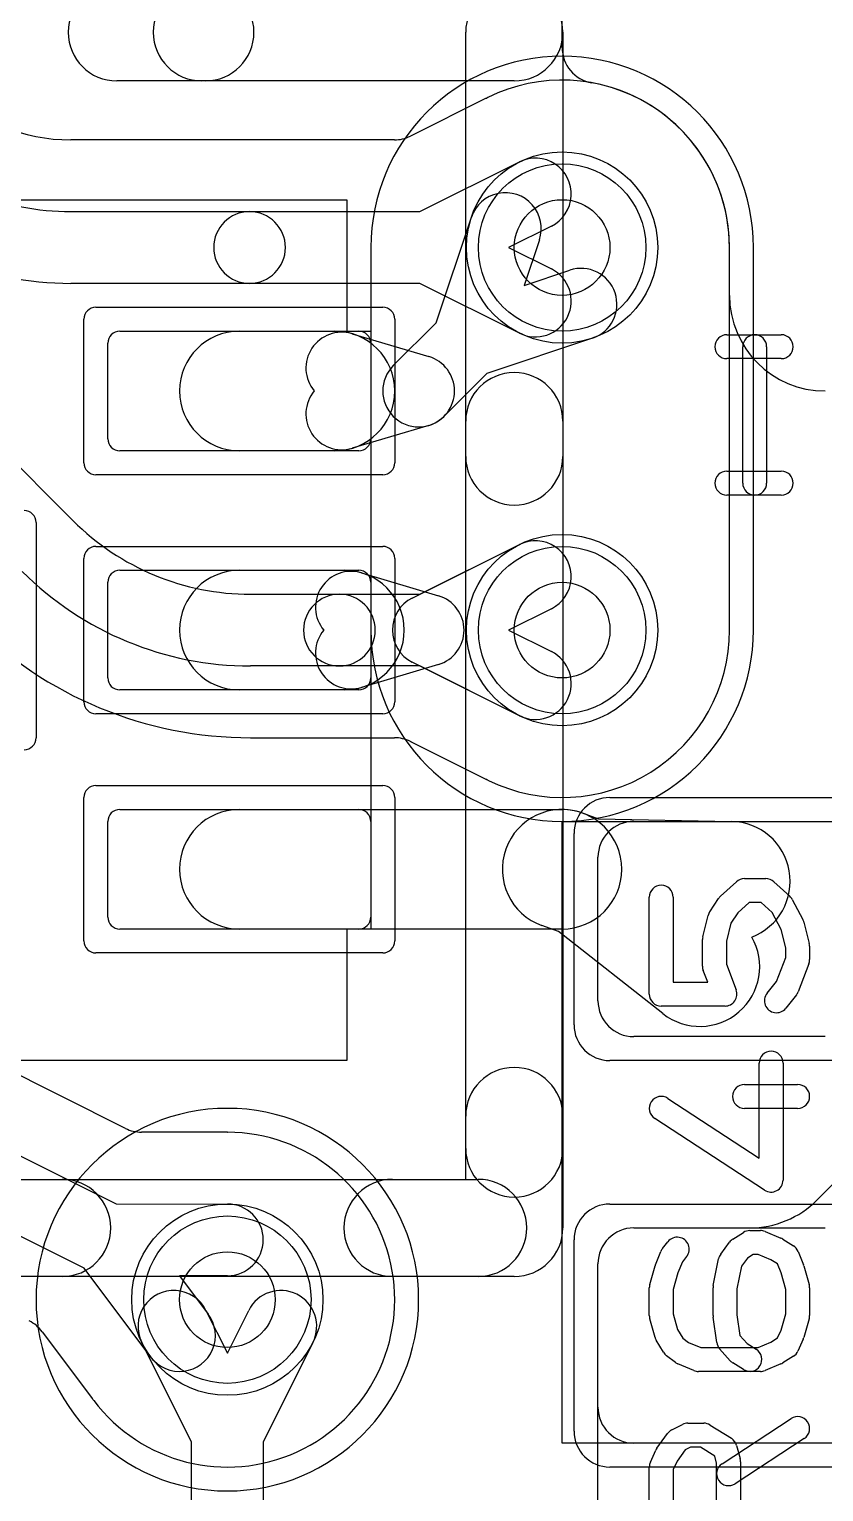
# Model space of a CAD drawing. Extents: x -3.9 to 29.3, y -3.9 to 20.
# Drawn here: x 7.986 to 9.647, y 4.298 to 7.356 of the extents above; entities that cross this region are included whole.
import ezdxf

# ---------------------------------------------------------------- set-up
doc = ezdxf.new("R2010")
doc.units = 0
for name, color, linetype in [('Hole', 1, 'CONTINUOUS'), ('L1', 3, 'CONTINUOUS'), ('L2', 3, 'CONTINUOUS'), ('L3', 3, 'CONTINUOUS'), ('L4', 3, 'CONTINUOUS'), ('MetalMask-A', 176, 'CONTINUOUS'), ('PartsArea-A', 111, 'CONTINUOUS'), ('PartsSilk-A', 221, 'CONTINUOUS'), ('Resist-A', 2, 'CONTINUOUS'), ('Resist-B', 2, 'CONTINUOUS'), ('Silk-A', 140, 'CONTINUOUS')]:
    doc.layers.add(name, color=color, linetype=linetype)

msp = doc.modelspace()

# ---------------------------------------------------------------- linework, layer by layer
at = {"layer": 'Hole'}
for centre in [(9.1, 6.9), (9.1, 6.1), (8.4, 4.7)]:
    msp.add_circle(centre, 0.1, dxfattribs=at)
at = {"layer": 'L1'}
for p, q in [((9.10004, 7.31834), (9.10004, 7.90779)), ((8.83649, 6.74255), (8.91032, 6.96341)), ((9.05258, 6.91585), (9.02081, 6.82081)), ((9.45004, 6.8), (9.45004, 6.9)), ((9.02081, 6.82081), (9.11585, 6.85258)), ((8.74697, 6.65303), (8.83649, 6.74255)), ((8.15, 6.5), (8.15, 6.7)), ((8.175, 6.725), (8.675, 6.725)), ((8.425, 6.725), (8.625, 6.725)), ((8.66072, 6.71978), (8.82143, 6.67187)), ((8.7, 6.7), (8.7, 6.5)), ((9.16341, 6.71032), (8.94255, 6.63649)), ((8.94255, 6.63649), (8.85303, 6.54697)), ((8.82143, 6.52813), (8.66072, 6.48022)), ((8.675, 6.475), (8.175, 6.475)), ((8.625, 6.475), (8.425, 6.475)), ((8.78653, 6.16711), (9.01071, 6.27896)), ((8.175, 6.225), (8.675, 6.225)), ((8.425, 6.225), (8.64501, 6.225)), ((8.68073, 6.21978), (8.84144, 6.17187)), ((8.15, 6), (8.15, 6.2)), ((8.7, 6.2), (8.7, 6)), ((9.07767, 6.14474), (8.988, 6.1)), ((8.988, 6.1), (9.07767, 6.05526)), ((8.84144, 6.02813), (8.68073, 5.98022)), ((9.01071, 5.92104), (8.78653, 6.03289)), ((8.675, 5.975), (8.175, 5.975)), ((8.64501, 5.975), (8.425, 5.975)), ((8.175, 5.725), (8.675, 5.725)), ((8.425, 5.725), (9.1, 5.725)), ((8.15, 5.5), (8.15, 5.7)), ((8.7, 5.7), (8.7, 5.5)), ((9.14204, 5.71772), (9.17619, 5.70552)), ((9.17619, 5.70552), (9.45449, 5.69996)), ((9.25, 5.7), (9.65, 5.7)), ((9.175, 5.325), (9.175, 5.625)), ((8.675, 5.475), (8.175, 5.475)), ((9.1, 5.475), (8.425, 5.475)), ((9.09214, 5.47007), (9.05796, 5.48228)), ((9.31096, 5.2981), (9.09214, 5.47007)), ((9.63358, 4.90858), (10.04142, 5.31642)), ((9.65, 5.25), (9.25, 5.25)), ((9.24997, 4.85), (9.49216, 4.85)), ((9.25, 4.85), (9.65, 4.85)), ((9.175, 3.7), (9.175, 4.77503)), ((9.175, 4.475), (9.175, 4.775)), ((8.35526, 4.67767), (8.4, 4.588)), ((8.4, 4.588), (8.44474, 4.67767)), ((8.325, 4.40234), (8.22104, 4.61071)), ((8.57896, 4.61071), (8.475, 4.40234)), ((8.325, 4.19439), (8.325, 4.40234)), ((8.475, 4.40234), (8.475, 4.19439)), ((9.65, 4.4), (9.25, 4.4))]:
    msp.add_line(p, q, dxfattribs=at)
for centre in [(9.1, 6.9), (9.1, 6.1), (8.4, 4.7)]:
    msp.add_circle(centre, 0.2, dxfattribs=at)
for centre, radius, start, end in [((9.17501, 7.31834), 0.07497, 180, -100.16471), ((9.1, 6.9), 0.35004, 0, 79.83453), ((8.98145, 6.93963), 0.075, -18.48568, 161.51587), ((9.13963, 6.78145), 0.075, -71.51432, 108.48413), ((9.65004, 6.8), 0.2, 180, -90), ((8.175, 6.7), 0.025, 90, 180), ((8.425, 6.6), 0.125, 90, -90), ((8.63929, 6.64791), 0.075, 73.39662, -140.29616), ((8.625, 6.6), 0.125, -90, 90), ((8.675, 6.7), 0.025, 0, 90), ((8.8, 6.6), 0.075, -73.39662, 73.39662), ((8.8, 6.6), 0.075, 135, -45), ((8.63929, 6.55209), 0.075, 140.29616, -73.39991), ((8.175, 6.5), 0.025, 180, -90), ((8.675, 6.5), 0.025, -90, 0), ((9.04419, 6.21185), 0.075, -63.4862, 116.51596), ((8.175, 6.2), 0.025, 90, 180), ((8.425, 6.1), 0.125, 90, -90), ((8.6593, 6.14791), 0.075, 73.39662, -140.29616), ((8.64501, 6.1), 0.125, -90, 90), ((8.675, 6.2), 0.025, 0, 90), ((8.82001, 6.1), 0.075, 116.5138, -116.5138), ((8.82001, 6.1), 0.075, -73.39662, 73.39662), ((8.6593, 6.05209), 0.075, 140.29616, -73.39991), ((9.04419, 5.98815), 0.075, -116.5138, 63.48404), ((8.175, 6), 0.025, 180, -90), ((8.675, 6), 0.025, -90, 0), ((8.175, 5.7), 0.025, 90, 180), ((8.425, 5.6), 0.125, 90, -90), ((8.675, 5.7), 0.025, 0, 90), ((9.1, 5.6), 0.125, 70.34741, -109.65382), ((9.1, 5.6), 0.125, -90, 90), ((9.25, 5.625), 0.075, 90, 180), ((9.45199, 5.57498), 0.125, -68.99704, 88.85477), ((8.175, 5.5), 0.025, 180, -90), ((8.675, 5.5), 0.025, -90, 0), ((9.3882, 5.39638), 0.125, -128.16443, 29.6886), ((9.25, 5.325), 0.075, 180, -90), ((9.49216, 5.05), 0.2, -90, -45), ((9.24997, 4.77503), 0.07497, 90, 180), ((9.25, 4.775), 0.075, 90, 180), ((8.28815, 4.64419), 0.075, 26.5138, -153.48404), ((8.51185, 4.64419), 0.075, -26.5138, 153.48404), ((9.25, 4.475), 0.075, 180, -90)]:
    msp.add_arc(centre, radius, start, end, dxfattribs=at)
at = {"layer": 'L2'}
for p, q in [((8.69996, 6.9), (8.69996, 6.1)), ((9.50004, 6.1), (9.50004, 6.9))]:
    msp.add_line(p, q, dxfattribs=at)
for centre, start, end in [((9.1, 6.9), 0, 180), ((9.1, 6.1), 180, 0), ((8.4, 4.7), 90, -90), ((8.4, 4.7), -90, 90)]:
    msp.add_arc(centre, 0.40004, start, end, dxfattribs=at)
at = {"layer": 'L3'}
for p, q in [((8.69996, 6.9), (8.69996, 6.1)), ((9.50004, 6.1), (9.50004, 6.9))]:
    msp.add_line(p, q, dxfattribs=at)
for centre, start, end in [((9.1, 6.9), 0, 180), ((9.1, 6.1), 180, 0), ((8.4, 4.7), 90, -90), ((8.4, 4.7), -90, 90)]:
    msp.add_arc(centre, 0.40004, start, end, dxfattribs=at)
at = {"layer": 'L4'}
for p, q in [((6.1916, 8.21448), (8.07729, 6.32877)), ((8.94153, 7.21212), (8.7828, 7.13293)), ((8.74932, 7.12504), (8.07279, 7.12504)), ((8.80234, 6.975), (9.01071, 7.07896)), ((8.07279, 6.975), (8.4464, 6.975)), ((8.4464, 6.975), (8.80234, 6.975)), ((9.07767, 6.94474), (8.988, 6.9)), ((8.988, 6.9), (9.07767, 6.85526)), ((9.45005, 6.09999), (9.45005, 6.9)), ((8.4464, 6.825), (8.07279, 6.825)), ((8.80234, 6.825), (8.4464, 6.825)), ((9.01071, 6.72104), (8.80234, 6.825)), ((8.80234, 6.175), (9.01071, 6.27896)), ((8.44853, 6.175), (8.63427, 6.175)), ((8.63427, 6.175), (8.80234, 6.175)), ((9.07767, 6.14474), (8.988, 6.1)), ((8.988, 6.1), (9.07767, 6.05526)), ((8.63427, 6.025), (8.44853, 6.025)), ((8.80234, 6.025), (8.63427, 6.025)), ((9.01071, 5.92104), (8.80234, 6.025)), ((8.44853, 5.87496), (8.7493, 5.87496)), ((8.18699, 5.05811), (6.61429, 5.84448)), ((8.78422, 5.86637), (8.94161, 5.78785)), ((8.94259, 5.78735), (8.94374, 5.78677)), ((6.49978, 5.73396), (8.16731, 4.9002)), ((8.10022, 4.76604), (6.43269, 5.5998)), ((8.39994, 5.05004), (8.22052, 5.05019)), ((8.40029, 5.05004), (8.4, 5.05004)), ((8.16731, 4.9002), (8.40016, 4.9)), ((8.2401, 4.57987), (8.10022, 4.76604)), ((8.40004, 4.75), (8.29983, 4.75008)), ((8.29983, 4.75008), (8.36002, 4.66997)), ((8.01269, 4.63275), (8.11819, 4.49233))]:
    msp.add_line(p, q, dxfattribs=at)
for centre in [(9.1, 6.9), (9.1, 6.1), (8.4, 4.7)]:
    msp.add_circle(centre, 0.2, dxfattribs=at)
for centre, radius, start, end in [((9.10001, 6.90001), 0.35004, -0.00164, 116.33959), ((8.07279, 7.5), 0.37496, -135.00108, -90), ((8.90923, 7.27978), 0.07497, -64.4808, -62.95302), ((9.10182, 6.90091), 0.35004, 116.67046, 116.92374), ((8.07279, 7.5), 0.525, -135.00077, -90), ((8.74933, 7.20001), 0.07497, -90.00764, -63.4828), ((9.04419, 7.01185), 0.075, -63.4862, 116.51596), ((8.07279, 7.5), 0.675, -135.0006, -90), ((8.4464, 6.9), 0.075, 90, -90), ((8.4464, 6.9), 0.075, -90, 90), ((9.04419, 6.78815), 0.075, -116.5138, 63.48404), ((8.44853, 6.7), 0.525, -135.00077, -90), ((9.04419, 6.21185), 0.075, -63.4862, 116.51596), ((8.44853, 6.7), 0.675, -135.0006, -90), ((8.63427, 6.1), 0.075, 90, -90), ((8.63427, 6.1), 0.075, -90, 90), ((8.44853, 6.7), 0.82504, -135.00098, -90), ((9.10001, 6.09999), 0.35004, -116.08996, 0), ((9.04419, 5.98815), 0.075, -116.5138, 63.48404), ((8.7493, 5.79999), 0.07497, 63.44178, 90), ((8.75069, 5.79931), 0.07498, 63.43495, 64.62438), ((8.90814, 5.72076), 0.07498, 62.64544, 63.48621), ((9.04422, 5.98812), 0.22503, -116.52064, -115.916), ((8.9131, 5.71829), 0.07497, 63.91004, 64.08092), ((8.4, 4.7), 0.35004, -142.94219, 89.91816), ((8.22052, 5.12516), 0.07497, -116.56847, -90), ((8.4, 5.12501), 0.07497, -90.04586, -90), ((8.4001, 4.825), 0.22504, 89.90325, 89.95163), ((8.40061, 5.12501), 0.07497, -90.09935, -90.08407), ((8.4001, 4.825), 0.075, -90.04584, 89.95197), ((7.95218, 4.58848), 0.07498, 36.18975, 63.43495), ((8.30006, 4.62492), 0.075, -143.08121, 36.91976), ((8.05892, 4.44643), 0.07497, 36.3089, 37.75499), ((8.06022, 4.44471), 0.07497, 36.27068, 37.95676)]:
    msp.add_arc(centre, radius, start, end, dxfattribs=at)
at = {"layer": 'MetalMask-A'}
for p, q in [((8.15, 6.5), (8.15, 6.7)), ((8.175, 6.725), (8.675, 6.725)), ((8.7, 6.7), (8.7, 6.5)), ((8.675, 6.475), (8.175, 6.475)), ((8.175, 6.225), (8.675, 6.225)), ((8.15, 6), (8.15, 6.2)), ((8.7, 6.2), (8.7, 6)), ((8.675, 5.975), (8.175, 5.975)), ((8.175, 5.725), (8.675, 5.725)), ((8.15, 5.5), (8.15, 5.7)), ((8.7, 5.7), (8.7, 5.5)), ((9.25, 5.7), (9.65, 5.7)), ((9.175, 5.325), (9.175, 5.625)), ((8.675, 5.475), (8.175, 5.475)), ((9.65, 5.25), (9.25, 5.25)), ((9.25, 4.85), (9.65, 4.85)), ((9.175, 4.475), (9.175, 4.775)), ((9.65, 4.4), (9.25, 4.4))]:
    msp.add_line(p, q, dxfattribs=at)
for centre, radius, start, end in [((8.175, 6.7), 0.025, 90, 180), ((8.675, 6.7), 0.025, 0, 90), ((8.175, 6.5), 0.025, 180, -90), ((8.675, 6.5), 0.025, -90, 0), ((8.175, 6.2), 0.025, 90, 180), ((8.675, 6.2), 0.025, 0, 90), ((8.175, 6), 0.025, 180, -90), ((8.675, 6), 0.025, -90, 0), ((8.175, 5.7), 0.025, 90, 180), ((8.675, 5.7), 0.025, 0, 90), ((9.25, 5.625), 0.075, 90, 180), ((8.175, 5.5), 0.025, 180, -90), ((8.675, 5.5), 0.025, -90, 0), ((9.25, 5.325), 0.075, 180, -90), ((9.25, 4.775), 0.075, 90, 180), ((9.25, 4.475), 0.075, 180, -90)]:
    msp.add_arc(centre, radius, start, end, dxfattribs=at)
at = {"layer": 'PartsArea-A'}
for p, q in [((7.875, 7), (8.65, 7)), ((8.65, 7), (8.65, 6.725)), ((8.65, 6.725), (8.7, 6.725)), ((8.7, 6.725), (8.7, 5.475)), ((9.1, 4.4), (9.1, 5.7)), ((9.1, 5.7), (9.8, 5.7)), ((8.7, 5.475), (8.65, 5.475)), ((8.65, 5.475), (8.65, 5.2)), ((8.65, 5.2), (7.875, 5.2)), ((9.8, 4.4), (9.1, 4.4))]:
    msp.add_line(p, q, dxfattribs=at)
at = {"layer": 'PartsSilk-A'}
for p, q in [((8.8984, 4.9516), (8.8984, 7.35)), ((9.1016, 7.35), (9.1016, 4.85)), ((9, 7.2484), (8.1688, 7.2484)), ((9.44444, 6.71759), (9.55833, 6.71759)), ((9.55833, 6.66759), (9.44444, 6.66759)), ((9.47778, 6.40741), (9.47778, 6.69259)), ((9.52778, 6.69259), (9.52778, 6.40741)), ((9.44444, 6.43241), (9.55833, 6.43241)), ((9.55833, 6.38241), (9.44444, 6.38241)), ((9.43125, 5.54343), (9.46458, 5.57399)), ((9.48148, 5.58056), (9.52593, 5.58056)), ((9.54283, 5.57399), (9.57616, 5.54343)), ((9.28241, 5.33889), (9.28241, 5.54167)), ((9.33241, 5.54167), (9.33241, 5.36389)), ((9.40883, 5.51109), (9.42735, 5.53887)), ((9.58132, 5.53676), (9.60354, 5.49509)), ((9.46727, 5.50862), (9.45283, 5.48696)), ((9.49121, 5.53056), (9.46727, 5.50862)), ((9.5162, 5.53056), (9.49121, 5.53056)), ((9.53921, 5.50946), (9.5162, 5.53056)), ((9.55797, 5.47428), (9.53921, 5.50946)), ((9.39427, 5.45884), (9.40538, 5.50328)), ((9.45283, 5.48696), (9.44352, 5.4497)), ((9.56759, 5.43581), (9.55797, 5.47428)), ((9.60573, 5.48939), (9.61684, 5.44495)), ((9.39352, 5.39722), (9.39352, 5.45278)), ((9.44352, 5.4497), (9.44352, 5.40182)), ((9.5484, 5.36534), (9.56759, 5.41571)), ((9.56759, 5.41571), (9.56759, 5.43581)), ((9.61759, 5.43889), (9.61759, 5.41111)), ((9.40446, 5.36389), (9.39516, 5.38832)), ((9.44352, 5.40182), (9.4641, 5.34779)), ((9.61595, 5.40221), (9.59373, 5.34388)), ((9.33241, 5.36389), (9.40446, 5.36389)), ((9.52863, 5.34062), (9.5484, 5.36534)), ((9.58989, 5.33716), (9.56767, 5.30938)), ((9.44074, 5.31389), (9.30741, 5.31389)), ((9.51204, 4.99619), (9.51204, 5.19444)), ((9.56204, 5.19444), (9.56204, 4.95)), ((9.48148, 5.15), (9.59259, 5.15)), ((9.32108, 5.12093), (9.51204, 4.99619)), ((9.52337, 4.92907), (9.29374, 5.07907)), ((9.59259, 5.1), (9.48148, 5.1)), ((6.6016, 4.9516), (8.8984, 4.9516)), ((9.45713, 4.82676), (9.47935, 4.84064)), ((9.49259, 4.84444), (9.51481, 4.84444)), ((9.52442, 4.84252), (9.55776, 4.82864)), ((9.31011, 4.80729), (9.32122, 4.82118)), ((9.43176, 4.79544), (9.45028, 4.82044)), ((9.5614, 4.82676), (9.58362, 4.81287)), ((9.28337, 4.73187), (9.29448, 4.77076)), ((9.29531, 4.77317), (9.30642, 4.80095)), ((9.35147, 4.77895), (9.34221, 4.75579)), ((9.36026, 4.78994), (9.35147, 4.77895)), ((9.41623, 4.7299), (9.42734, 4.78546)), ((9.48764, 4.78687), (9.47527, 4.77017)), ((9.49976, 4.79444), (9.48764, 4.78687)), ((9.50981, 4.79444), (9.49976, 4.79444)), ((9.53664, 4.78327), (9.50981, 4.79444)), ((9.55019, 4.7748), (9.53664, 4.78327)), ((9.55779, 4.75579), (9.55019, 4.7748)), ((9.59358, 4.80095), (9.60469, 4.77317)), ((9.60552, 4.77076), (9.61663, 4.73187)), ((9, 4.7484), (6.5, 4.7484)), ((9.34221, 4.75579), (9.33241, 4.7215)), ((9.47527, 4.77017), (9.46574, 4.72252)), ((9.56759, 4.7215), (9.55779, 4.75579)), ((9.28241, 4.66667), (9.28241, 4.725)), ((9.33241, 4.7215), (9.33241, 4.67017)), ((9.41574, 4.66667), (9.41574, 4.725)), ((9.46574, 4.72252), (9.46574, 4.66842)), ((9.56759, 4.67017), (9.56759, 4.7215)), ((9.61759, 4.725), (9.61759, 4.66667)), ((9.29448, 4.62091), (9.28337, 4.6598)), ((9.33241, 4.67017), (9.34167, 4.63775)), ((9.42339, 4.61041), (9.41598, 4.66319)), ((9.46574, 4.66842), (9.47186, 4.62485)), ((9.55792, 4.63633), (9.56759, 4.67017)), ((9.61663, 4.6598), (9.60552, 4.62091)), ((9.34167, 4.63775), (9.35231, 4.6198)), ((9.35231, 4.6198), (9.36435, 4.61077)), ((9.47186, 4.62485), (9.48667, 4.60818)), ((9.53664, 4.61118), (9.55063, 4.61992)), ((9.55063, 4.61992), (9.55792, 4.63633)), ((9.60433, 4.61763), (9.59322, 4.59263)), ((9.31182, 4.59004), (9.29701, 4.61504)), ((9.36435, 4.61077), (9.39019, 4.6)), ((9.39019, 4.6), (9.50981, 4.6)), ((9.45168, 4.57228), (9.42946, 4.59728)), ((9.48667, 4.60818), (9.50584, 4.5962)), ((9.50981, 4.6), (9.53664, 4.61118)), ((9.33685, 4.56889), (9.31833, 4.58278)), ((9.37558, 4.55192), (9.34224, 4.56581)), ((9.47934, 4.5538), (9.45712, 4.56769)), ((9.55776, 4.56581), (9.52442, 4.55192)), ((9.58362, 4.58158), (9.5614, 4.56769)), ((9.51481, 4.55), (9.38519, 4.55)), ((9.32956, 4.42792), (9.35178, 4.43903)), ((9.36296, 4.44167), (9.3963, 4.44167)), ((9.40955, 4.43787), (9.45399, 4.41009)), ((9.43447, 4.35703), (9.57891, 4.45148)), ((9.2983, 4.3897), (9.32052, 4.42026)), ((9.60627, 4.40964), (9.46183, 4.31519)), ((9.28456, 4.36015), (9.29567, 4.38515)), ((9.35737, 4.38593), (9.34029, 4.36243)), ((9.36886, 4.39167), (9.35737, 4.38593)), ((9.38913, 4.39167), (9.36886, 4.39167)), ((9.41913, 4.37292), (9.38913, 4.39167)), ((9.4649, 4.39533), (9.47231, 4.36755)), ((9.28241, 4.2), (9.28241, 4.35)), ((9.34029, 4.36243), (9.33241, 4.3447)), ((9.33241, 4.3447), (9.33241, 4.225)), ((9.42315, 4.35783), (9.41913, 4.37292)), ((9.42315, 4.2), (9.42315, 4.35783)), ((9.47315, 4.36111), (9.47315, 4.2))]:
    msp.add_line(p, q, dxfattribs=at)
for centre, radius, start, end in [((8.1688, 7.35), 0.1016, 90, -90), ((9, 7.35), 0.1016, 0, 180), ((9, 7.35), 0.1016, -90, 90), ((9.44444, 6.69259), 0.025, 90, -90), ((9.50278, 6.69259), 0.025, 0, 180), ((9.55833, 6.69259), 0.025, -90, 90), ((9.44444, 6.40741), 0.025, 90, -90), ((9.55833, 6.40741), 0.025, -90, 90), ((9.50278, 6.40741), 0.025, 180, 0), ((9.30741, 5.54167), 0.025, 0, 180), ((9.48148, 5.55556), 0.025, 90, 132.51745), ((9.52593, 5.55556), 0.025, 47.4797, 90), ((9.44815, 5.525), 0.025, 132.5203, 146.30993), ((9.55926, 5.525), 0.025, 28.0617, 47.48255), ((9.42963, 5.49722), 0.025, 146.30358, 165.96376), ((9.58148, 5.48333), 0.025, 14.03068, 28.0682), ((9.41852, 5.45278), 0.025, 165.96932, 180), ((9.59259, 5.43889), 0.025, 0, 14.03624), ((9.41852, 5.39722), 0.025, 180, -159.14636), ((9.59259, 5.41111), 0.025, -20.8565, 0), ((9.30741, 5.33889), 0.025, 180, -90), ((9.44074, 5.33889), 0.025, -90, 20.8565), ((9.54815, 5.325), 0.025, 141.33303, -38.65478), ((9.57037, 5.35278), 0.025, -38.66697, -20.85364), ((9.53704, 5.19444), 0.025, 0, 180), ((9.48148, 5.125), 0.025, 90, -90), ((9.59259, 5.125), 0.025, -90, 90), ((9.30741, 5.1), 0.025, 56.85026, -123.15356), ((9.53704, 4.95), 0.025, -123.14974, 0), ((9, 4.85), 0.1016, -90, 0), ((9.49259, 4.81944), 0.025, 90, 121.98594), ((9.51481, 4.81944), 0.025, 67.39424, 90), ((9.32963, 4.79167), 0.025, 141.33303, 158.2071), ((9.34074, 4.80556), 0.025, -38.66697, 141.34522), ((9.47037, 4.80556), 0.025, 121.98594, 143.47387), ((9.54815, 4.80556), 0.025, 57.99462, 67.39424), ((9.57037, 4.79167), 0.025, 21.7929, 57.99462), ((9.31852, 4.76389), 0.025, 158.2071, 164.05146), ((9.45185, 4.78056), 0.025, 143.47387, 168.69456), ((9.58148, 4.76389), 0.025, 15.94854, 21.7929), ((9.30741, 4.725), 0.025, 164.05146, 180), ((9.44074, 4.725), 0.025, 168.69456, 180), ((9.59259, 4.725), 0.025, 0, 15.94854), ((9.30741, 4.66667), 0.025, 180, -164.05146), ((9.44074, 4.66667), 0.025, 180, -171.99953), ((9.59259, 4.66667), 0.025, -15.94854, 0), ((9.31852, 4.62778), 0.025, -164.05146, -149.36248), ((9.58148, 4.62778), 0.025, -23.95086, -15.94854), ((9.33333, 4.60278), 0.025, -149.36248, -126.8699), ((9.44815, 4.61389), 0.025, -171.99953, -138.37217), ((9.49259, 4.575), 0.025, -122.00538, 57.98998), ((9.57037, 4.60278), 0.025, -57.99462, -23.95086), ((9.35185, 4.58889), 0.025, -126.8699, -112.60576), ((9.47037, 4.58889), 0.025, -138.37217, -122.00538), ((9.54815, 4.58889), 0.025, -67.39424, -57.99462), ((9.38519, 4.575), 0.025, -112.60576, -90), ((9.51481, 4.575), 0.025, -90, -67.39424), ((9.36296, 4.41667), 0.025, 90, 116.56505), ((9.3963, 4.41667), 0.025, 57.99462, 90), ((9.59259, 4.43056), 0.025, -56.81854, 123.18086), ((9.34074, 4.40556), 0.025, 116.56505, 143.97932), ((9.44074, 4.38889), 0.025, 14.92551, 57.98998), ((9.31852, 4.375), 0.025, 143.98274, 156.03964), ((9.30741, 4.35), 0.025, 156.04915, 180), ((9.44815, 4.33611), 0.025, 123.18146, -56.81914), ((9.44815, 4.36111), 0.025, 0, 14.93527)]:
    msp.add_arc(centre, radius, start, end, dxfattribs=at)
at = {"layer": 'Resist-A'}
for p, q in [((8.125, 6.775), (8.725, 6.775)), ((8.1, 6.45), (8.1, 6.75)), ((8.75, 6.75), (8.75, 6.45)), ((8.725, 6.425), (8.125, 6.425)), ((8, 6.325), (8, 5.875)), ((8.125, 6.275), (8.725, 6.275)), ((8.1, 5.95), (8.1, 6.25)), ((8.75, 6.25), (8.75, 5.95)), ((8.725, 5.925), (8.125, 5.925)), ((8.1, 5.45), (8.1, 5.75)), ((8.125, 5.775), (8.725, 5.775)), ((8.75, 5.75), (8.75, 5.45)), ((9.2, 5.75), (9.7, 5.75)), ((9.125, 5.275), (9.125, 5.675)), ((8.725, 5.425), (8.125, 5.425)), ((9.7, 5.2), (9.2, 5.2)), ((9.2, 4.9), (9.7, 4.9)), ((9.125, 4.425), (9.125, 4.825)), ((9.7, 4.35), (9.2, 4.35))]:
    msp.add_line(p, q, dxfattribs=at)
for centre in [(9.1, 6.9), (9.1, 6.1), (8.4, 4.7)]:
    msp.add_circle(centre, 0.175, dxfattribs=at)
for centre, radius, start, end in [((8.125, 6.75), 0.025, 90, 180), ((8.725, 6.75), 0.025, 0, 90), ((8.125, 6.45), 0.025, 180, -90), ((8.725, 6.45), 0.025, -90, 0), ((7.975, 6.325), 0.025, 0, 90), ((8.125, 6.25), 0.025, 90, 180), ((8.725, 6.25), 0.025, 0, 90), ((8.125, 5.95), 0.025, 180, -90), ((8.725, 5.95), 0.025, -90, 0), ((7.975, 5.875), 0.025, -90, 0), ((8.125, 5.75), 0.025, 90, 180), ((8.725, 5.75), 0.025, 0, 90), ((9.2, 5.675), 0.075, 90, 180), ((8.125, 5.45), 0.025, 180, -90), ((8.725, 5.45), 0.025, -90, 0), ((9.2, 5.275), 0.075, 180, -90), ((9.2, 4.825), 0.075, 90, 180), ((9.2, 4.425), 0.075, 180, -90)]:
    msp.add_arc(centre, radius, start, end, dxfattribs=at)
at = {"layer": 'Resist-B'}
for centre in [(9.1, 6.9), (9.1, 6.1), (8.4, 4.7)]:
    msp.add_circle(centre, 0.175, dxfattribs=at)
at = {"layer": 'Silk-A'}
for p, q in [((8.35399, 7.2484), (8.34674, 7.2484)), ((8.8984, 6.46308), (8.8984, 6.53692)), ((9.1016, 6.53692), (9.1016, 6.46308)), ((8.8984, 5.01607), (8.8984, 5.08393)), ((9.1016, 5.08393), (9.1016, 5.01607)), ((7.68165, 4.9516), (8.05456, 4.9516)), ((8.74544, 4.9516), (8.92453, 4.9516)), ((8.05456, 4.7484), (7.68165, 4.7484)), ((8.92453, 4.7484), (8.74544, 4.7484))]:
    msp.add_line(p, q, dxfattribs=at)
for centre, start, end in [((8.34674, 7.35), 90, -90), ((8.35399, 7.35), -90, 90), ((9, 6.53692), 0, 180), ((9, 6.46308), 180, 0), ((9, 5.08393), 0, 180), ((9, 5.01607), 180, 0), ((8.05456, 4.85), -90, 90), ((8.74544, 4.85), 90, -90), ((8.92453, 4.85), -90, 90)]:
    msp.add_arc(centre, 0.1016, start, end, dxfattribs=at)

doc.saveas('drawing.dxf')
